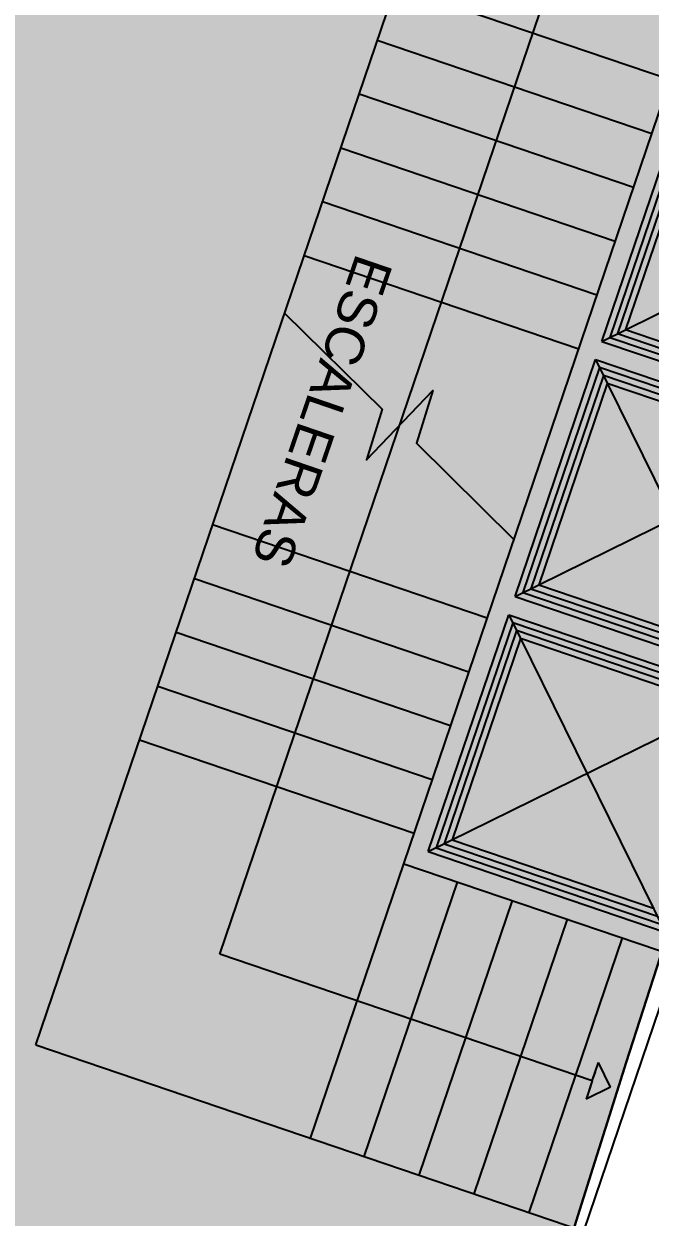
# Model space of a CAD drawing. Header units: millimetres. Extents: x -4 to 161, y -89 to 328.
# Drawn here: x 25.82 to 29.06, y 32.26 to 38.44 of the extents above; entities that cross this region are included whole.
import ezdxf

# ---------------------------------------------------------------- set-up
doc = ezdxf.new("R2010")
doc.units = ezdxf.units.MM
doc.linetypes.add('HIDDEN', pattern=[9.524999999999999, 6.35, -3.175])
for name, color, linetype in [('ASCENSORES', 8, 'Continuous'), ('ESCALERA', 8, 'Continuous'), ('Grama Zoysa', 84, 'Continuous'), ('MUROSII', 5, 'Continuous'), ('PISO', 8, 'Continuous')]:
    doc.layers.add(name, color=color, linetype=linetype)
doc.styles.get("Standard").update_dxf_attribs({"font": 'arial.ttf'})

# ---------------------------------------------------------------- blocks, each defined once
blk = doc.blocks.new('ecaleras3')
at = {"layer": 'ASCENSORES', "linetype": 'HIDDEN'}
for p, q in [((351.8684963805927, 3692.935443552734), (351.3014387199387, 3694.675537394558)), ((352.4550144712198, 3694.089019303988), (350.7149206293535, 3693.521961643319)), ((351.2366564375464, 3691.692727857085), (350.6695987768922, 3693.432821698909)), ((351.8231745281735, 3692.846303608339), (350.0830806863074, 3692.27924594767)), ((351.1913345851345, 3691.603587912686), (349.4512407432681, 3691.036530252018))]:
    blk.add_line(p, q, dxfattribs=at)
at = {"layer": 'ASCENSORES'}
for p, q in [((352.4115121251326, 3694.074842862457), (351.3156151614547, 3694.632035048513)), ((352.3680097790869, 3694.060666420941), (351.3297916029713, 3694.588532702468)), ((352.3245074330412, 3694.046489979425), (351.3439680444881, 3694.545030356422)), ((351.8259670560438, 3693.065950590871), (352.3245074330412, 3694.046489979425)), ((351.8401434975604, 3693.022448244825), (352.3680097790869, 3694.060666420941)), ((351.8543199390763, 3692.97894589878), (352.4115121251326, 3694.074842862457)), ((350.7584229753991, 3693.536138084836), (351.8543199390763, 3692.97894589878)), ((350.8019253214448, 3693.550314526352), (351.8401434975606, 3693.022448244826)), ((350.8454276674905, 3693.564490967869), (351.825967056044, 3693.065950590872)), ((351.7796721820862, 3692.832127166808), (350.6837752184081, 3693.389319352864)), ((351.7361698360406, 3692.817950725292), (350.6979516599254, 3693.345817006819)), ((351.6926674899949, 3692.803774283776), (350.7121281014414, 3693.302314660773)), ((351.1941271129973, 3691.823234895222), (351.6926674899949, 3692.803774283776)), ((351.2083035545141, 3691.779732549176), (351.7361698360406, 3692.817950725292)), ((351.2224799960298, 3691.73623020313), (351.7796721820862, 3692.832127166808)), ((350.1700853783987, 3692.307598830703), (351.2083035545143, 3691.779732549177)), ((350.2135877244442, 3692.321775272219), (351.1941271129977, 3691.823234895222)), ((350.126583032353, 3692.293422389187), (351.2224799960302, 3691.736230203131)), ((351.1478322390472, 3691.589411471155), (350.0519352753691, 3692.146603657211)), ((351.1043298930013, 3691.575235029639), (350.0661117168864, 3692.103101311166)), ((351.0608275469556, 3691.561058588123), (350.0802881584021, 3692.059598965121)), ((350.5622871699582, 3690.580519199569), (351.0608275469556, 3691.561058588123)), ((350.5764636114748, 3690.537016853523), (351.1043298930013, 3691.575235029639)), ((350.5906400529905, 3690.493514507478), (351.1478322390472, 3691.589411471155))]:
    blk.add_line(p, q, dxfattribs=at)
at = {"layer": 'ESCALERA'}
for p, q in [((351.6951663493999, 3695.428909352681), (351.8296281462665, 3695.472727444639)), ((351.7843062938121, 3695.383587500226), (351.8296281462665, 3695.472727444639)), ((351.6951663493999, 3695.428909352681), (351.7389844413579, 3695.294447555814)), ((351.7843062938121, 3695.383587500226), (351.7389844413579, 3695.294447555814)), ((351.7843062938121, 3695.383587500226), (351.7616453675849, 3695.339017528021)), ((351.7843062938121, 3695.383587500226), (351.8069672200391, 3695.428157472433))]:
    blk.add_line(p, q, dxfattribs=at)
blk.add_lwpolyline([(352.7945538580576, 3691.226526468807), (352.3653364369384, 3691.788731152882), (352.4834862844146, 3692.037211737261), (352.0917237363117, 3691.731348236404), (352.2144178131599, 3691.989385775736), (351.7868516612976, 3692.554218938013)], dxfattribs=at)
at = {"layer": 'MUROSII'}
for p, q in [((352.5894762680903, 3694.132837395949), (351.2576206279776, 3694.809999191424)), ((352.4550144712198, 3694.089019303988), (351.3014387199387, 3694.675537394558)), ((352.5894762680903, 3694.132837395949), (350.6486345864478, 3690.315550364573)), ((352.4550144712198, 3694.089019303988), (351.8684963805927, 3692.935443552734)), ((351.8684963805927, 3692.935443552734), (350.7149206293535, 3693.521961643319)), ((351.8231745281735, 3692.846303608339), (350.6695987768922, 3693.432821698909)), ((351.8231745281735, 3692.846303608339), (351.2366564375464, 3691.692727857085)), ((351.2366564375464, 3691.692727857085), (350.0830806863074, 3692.27924594767)), ((351.1913345851345, 3691.603587912686), (350.037758833867, 3692.190106003284)), ((351.1913345851345, 3691.603587912686), (350.6048164945071, 3690.450012161433))]:
    blk.add_line(p, q, dxfattribs=at)
at = {"layer": 'PISO'}
for p, q in [((351.9374484147584, 3696.147098357649), (351.2576206279776, 3694.809999191424)), ((354.6064032211492, 3694.790108775367), (351.9374484147584, 3696.147098357649)), ((352.2048682480061, 3696.011132800292), (351.5250404612253, 3694.674033634066)), ((352.4722880812538, 3695.875167242934), (351.792460294473, 3694.538068076709)), ((352.7397079145015, 3695.739201685577), (352.0598801277206, 3694.402102519352)), ((353.0071277477492, 3695.60323612822), (352.3272999609683, 3694.266136961994)), ((353.2693040548714, 3695.469936562175), (352.5894762680906, 3694.132837395949)), ((351.7843062938162, 3695.383587500235), (353.5979397445906, 3694.461473085597)), ((354.6064032211492, 3694.790108775367), (351.3059059658231, 3688.298623411561)), ((353.5979397445906, 3694.461473085597), (350.9772702761355, 3689.307086888067)), ((352.5148285108967, 3693.986018663563), (353.8519276770956, 3693.306190876729)), ((352.3815289448647, 3693.723842356492), (353.7186281110635, 3693.044014569659)), ((352.2482293788326, 3693.461666049422), (353.5853285450315, 3692.781838262588)), ((352.1149298128005, 3693.199489742351), (353.4520289789994, 3692.519661955518)), ((351.9816302467685, 3692.93731343528), (353.3187294129673, 3692.257485648447)), ((351.3151324166082, 3691.626431899927), (352.652231582807, 3690.946604113094)), ((351.1818328505761, 3691.364255592856), (352.518932016775, 3690.684427806023)), ((351.048533284544, 3691.102079285786), (352.3856324507429, 3690.422251498952)), ((350.915233718512, 3690.839902978715), (352.2523328847108, 3690.160075191881)), ((350.7819341524799, 3690.577726671644), (352.1190333186788, 3689.897898884811)), ((350.6486345864478, 3690.315550364573), (351.9857337526467, 3689.63572257774))]:
    blk.add_line(p, q, dxfattribs=at)
at = {"layer": 'ESCALERA', "insert": (352.3829382130539, 3690.96440898191), "char_height": 0.2, "width": 0.4988355999266787, "attachment_point": 7, "rotation": 62.901714522921104}
blk.add_mtext('ESCALERAS', dxfattribs=at)

msp = doc.modelspace()

# ---------------------------------------------------------------- hatches: boundary and pattern name
at = {"layer": 'Grama Zoysa'}
h = msp.add_hatch(dxfattribs=at)
h.set_pattern_fill('AR-CONC', color=256, scale=0.011)
h.set_pattern_definition([(49.99999999999999, (1343.080654041705, -3656.026084972169), (2.004031358956044, -0.1753299409279339), [0.20955, -2.30505]), (355, (1343.080654041705, -3656.026084972169), (-0.3876776356746627, 2.101625297629386), [0.16764, -1.84404642587]), (100.4514447, (1343.247656118705, -3656.040695760669), (1.616353717993886, 1.926295271034146), [0.1780900968, -1.958992690599999]), (46.18420000000002, (1343.080654041705, -3655.46728497217), (2.981869449813429, -0.4624656072599986), [0.3143249999999993, -3.457574999999995]), (96.63555760999992, (1343.329142941705, -3655.50582347217), (2.611445474566533, 2.721687370574937), [0.26713525454, -2.93849168976]), (351.1841511700001, (1343.080654041705, -3655.46728497217), (2.611445474714747, 2.721687370440859), [0.25145963777, -2.76605705112]), (21, (1343.360054041706, -3655.606984972169), (1.667758303960457, -1.124917180057964), [0.20955, -2.30505]), (326.0000000000001, (1343.360054041706, -3655.606984972169), (0.6798223118241178, 2.026067627345512), [0.16764, -1.84404]), (71.45144499999999, (1343.499033900305, -3655.70072807107), (2.347580612065877, 0.9011504577449576), [0.1780900968, -1.9589893136]), (37.50000000000001, (1343.080654041705, -3656.026084972169), (0.03397463575650998, 0.9301054276046842), [0, -1.821688, 0, -1.87198, 0, -1.851025]), (7.499999999999999, (1343.080654041705, -3656.026084972169), (0.7350162876133631, 1.101986322999315), [0, -1.067308, 0, -1.779778, 0, -0.705485]), (327.5, (1342.457592041706, -3656.026084972169), (1.491496546835585, -0.06301618391940787), [0, -0.6985, 0, -2.17932, 0, -2.89179]), (317.5, (1342.178192041705, -3656.026084972169), (1.629420995246198, 0.2796914013666633), [0, -0.9080499999999999, 0, -1.447292, 0, -2.05359])])
edge = h.paths.add_edge_path()
edge.add_line((30.54998056659133, 56.53001073932865), (20.57505774190304, 25.55684067450557))
edge.add_arc((42.30607124041612, 18.55835837203961), 22.83014897477646, 162.148823359984, 211.9677609143426)
edge.add_arc((177.9446517925908, -14.50695129119311), 156.4195598854403, 145.3703400093071, 172.29260377344, ccw=False)
edge.add_arc((-104.864127558782, 216.9797698762136), 209.955009195958, 310.16322118146655, 317.220040981666, ccw=False)

# ---------------------------------------------------------------- linework, layer by layer
msp.add_lwpolyline([(30.54998056659133, 56.53001073932865), (20.57505774190304, 25.55684067450557, 0.2208659446579239), (22.93820257551488, 6.47111858829976, -0.118013873575855), (49.23602047797158, 74.38155718921871, -0.03080091976099943), (30.54998056659224, 56.5300107393291, 0.4587471940637197)], format="xyb", dxfattribs=at)
at = {"layer": 'PISO'}
for radius, start, end in [(155.2195598854441, 138.5052572290532, 172.5644344484147), (156.4195598854441, 145.370340009319, 172.2926037734447)]:
    msp.add_arc((177.9446517925944, -14.50695129119504), radius, start, end, dxfattribs=at)

# ---------------------------------------------------------------- block references
at = {"rotation": 188.1800608538627}
msp.add_blockref('ecaleras3', (-148.8324394195115, 3740.809092086087), dxfattribs=at)

doc.saveas('drawing.dxf')
